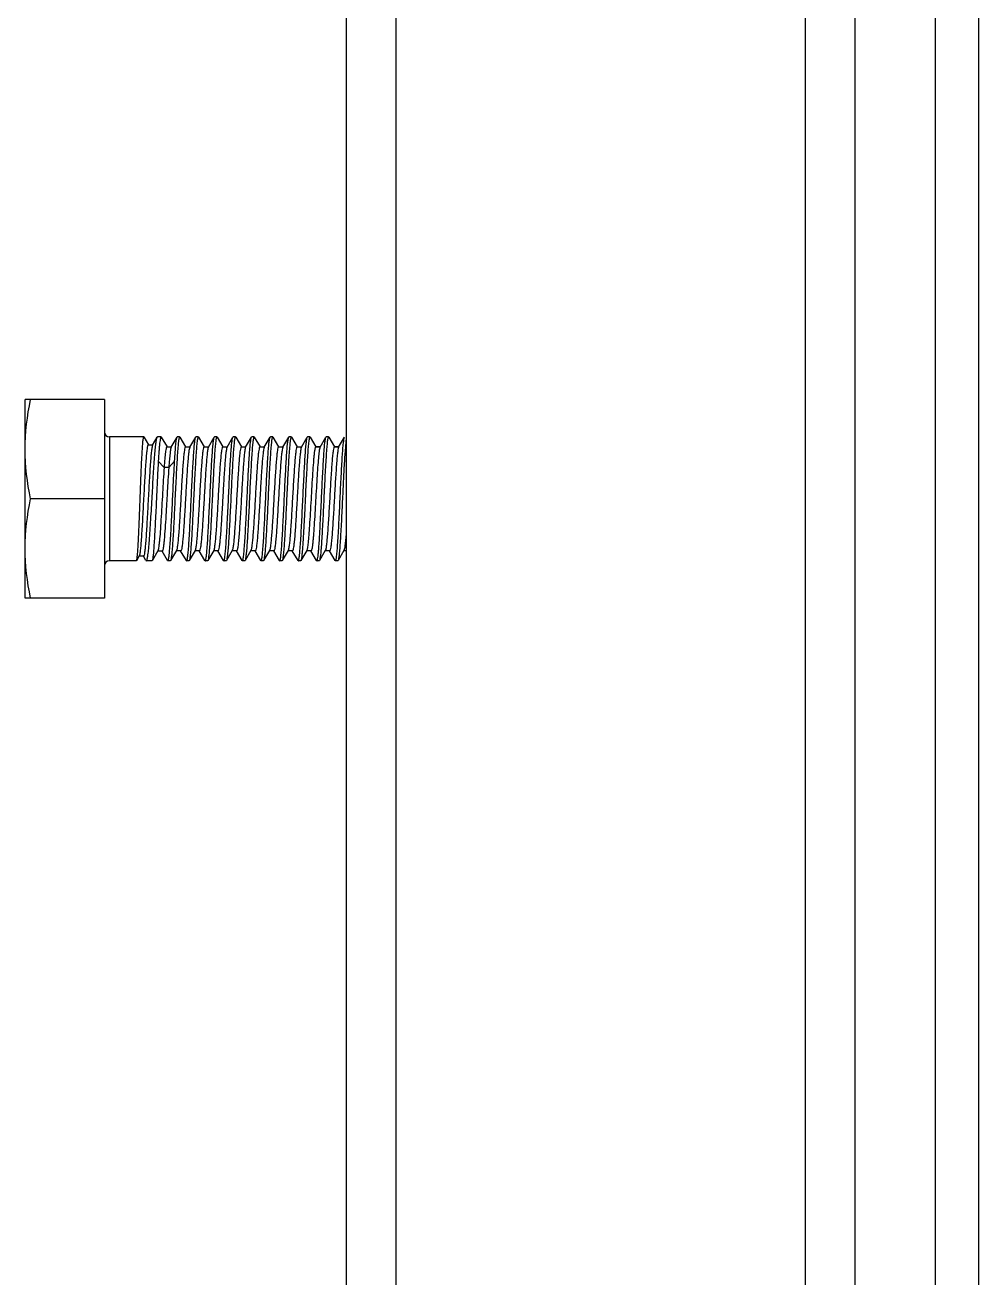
# Model space of a CAD drawing. Header units: inches. Extents: x -1293886 to -986005, y -15154 to 203628.
# Drawn here: x -1239239.6 to -1238977.5, y 86904 to 87248.2 of the extents above; entities that cross this region are included whole.
import ezdxf

# ---------------------------------------------------------------- set-up
doc = ezdxf.new("R2010")
doc.units = ezdxf.units.IN
doc.header["$LTSCALE"] = 100
doc.header["$MEASUREMENT"] = 0
doc.layers.add('W_DIM', color=4, linetype='Continuous')

# ---------------------------------------------------------------- blocks, each defined once
blk = doc.blocks.new('1111')
at = {"layer": 'W_DIM', "color": 7}
for p, q in [((-2278463.17, 1711126.01), (-2278463.17, 1712238.08)), ((-2278475.1, 1711244.55), (-2278475.1, 1712187.7)), ((-2278636.98, 1712124), (-2278636.98, 1710992.58)), ((-2278623.34, 1712124), (-2278623.34, 1710992.58)), ((-2278510.88, 1712124), (-2278510.88, 1710992.58)), ((-2278497.25, 1712124), (-2278497.25, 1710992.58)), ((-2278725.24, 1711591.52), (-2278725.24, 1711646.04)), ((-2278703.43, 1711646.04), (-2278725.24, 1711646.04)), ((-2278703.43, 1711646.04), (-2278703.43, 1711591.52)), ((-2278702.07, 1711635.82), (-2278702.07, 1711601.74)), ((-2278692.66, 1711635.82), (-2278702.07, 1711635.82)), ((-2278692.62, 1711635.78), (-2278692.66, 1711635.82)), ((-2278692.62, 1711635.78), (-2278691.37, 1711633.63)), ((-2278690.2, 1711633.56), (-2278688.94, 1711635.74)), ((-2278688.94, 1711635.74), (-2278688.85, 1711635.82)), ((-2278687.88, 1711635.82), (-2278688.85, 1711635.82)), ((-2278687.81, 1711635.76), (-2278687.88, 1711635.82)), ((-2278687.81, 1711635.76), (-2278686.24, 1711633.06)), ((-2278685.08, 1711632.99), (-2278683.48, 1711635.76)), ((-2278682.77, 1711635.82), (-2278683.41, 1711635.82)), ((-2278682.7, 1711635.76), (-2278682.77, 1711635.82)), ((-2278682.7, 1711635.76), (-2278681.13, 1711633.06)), ((-2278679.97, 1711632.99), (-2278678.36, 1711635.76)), ((-2278678.36, 1711635.76), (-2278678.3, 1711635.82)), ((-2278677.66, 1711635.82), (-2278678.3, 1711635.82)), ((-2278677.59, 1711635.76), (-2278677.66, 1711635.82)), ((-2278677.59, 1711635.76), (-2278676.02, 1711633.06)), ((-2278674.86, 1711632.99), (-2278673.25, 1711635.76)), ((-2278673.25, 1711635.76), (-2278673.19, 1711635.82)), ((-2278672.55, 1711635.82), (-2278673.19, 1711635.82)), ((-2278672.48, 1711635.76), (-2278672.55, 1711635.82)), ((-2278672.48, 1711635.76), (-2278670.91, 1711633.06)), ((-2278669.75, 1711632.99), (-2278668.14, 1711635.76)), ((-2278668.14, 1711635.76), (-2278668.07, 1711635.82)), ((-2278667.43, 1711635.82), (-2278668.07, 1711635.82)), ((-2278667.37, 1711635.76), (-2278667.43, 1711635.82)), ((-2278667.37, 1711635.76), (-2278665.79, 1711633.06)), ((-2278664.64, 1711632.99), (-2278663.03, 1711635.76)), ((-2278662.32, 1711635.82), (-2278662.96, 1711635.82)), ((-2278662.25, 1711635.76), (-2278662.32, 1711635.82)), ((-2278662.25, 1711635.76), (-2278660.68, 1711633.06)), ((-2278659.52, 1711632.99), (-2278657.92, 1711635.76)), ((-2278657.92, 1711635.76), (-2278657.85, 1711635.82)), ((-2278657.21, 1711635.82), (-2278657.85, 1711635.82)), ((-2278657.14, 1711635.76), (-2278657.21, 1711635.82)), ((-2278657.14, 1711635.76), (-2278655.57, 1711633.06)), ((-2278654.41, 1711632.99), (-2278652.81, 1711635.76)), ((-2278652.81, 1711635.76), (-2278652.74, 1711635.82)), ((-2278652.1, 1711635.82), (-2278652.74, 1711635.82)), ((-2278652.03, 1711635.76), (-2278652.1, 1711635.82)), ((-2278652.03, 1711635.76), (-2278650.46, 1711633.06)), ((-2278649.3, 1711632.99), (-2278647.69, 1711635.76)), ((-2278647.69, 1711635.76), (-2278647.63, 1711635.82)), ((-2278646.99, 1711635.82), (-2278647.63, 1711635.82)), ((-2278646.92, 1711635.76), (-2278646.99, 1711635.82)), ((-2278646.92, 1711635.76), (-2278645.35, 1711633.06)), ((-2278644.19, 1711632.99), (-2278642.58, 1711635.76)), ((-2278642.58, 1711635.76), (-2278642.51, 1711635.82)), ((-2278641.87, 1711635.82), (-2278642.51, 1711635.82)), ((-2278641.81, 1711635.76), (-2278641.87, 1711635.82)), ((-2278641.81, 1711635.76), (-2278640.23, 1711633.06)), ((-2278639.08, 1711632.99), (-2278637.47, 1711635.76)), ((-2278691.41, 1711633.63), (-2278690.17, 1711633.63)), ((-2278686.28, 1711633.06), (-2278685.04, 1711633.06)), ((-2278681.17, 1711633.06), (-2278679.93, 1711633.06)), ((-2278679.97, 1711632.99), (-2278680, 1711632.92)), ((-2278676.06, 1711633.06), (-2278674.82, 1711633.06)), ((-2278674.86, 1711632.99), (-2278674.89, 1711632.92)), ((-2278670.95, 1711633.06), (-2278669.71, 1711633.06)), ((-2278669.75, 1711632.99), (-2278669.78, 1711632.92)), ((-2278665.83, 1711633.06), (-2278664.6, 1711633.06)), ((-2278660.72, 1711633.06), (-2278659.48, 1711633.06)), ((-2278659.52, 1711632.99), (-2278659.56, 1711632.91)), ((-2278655.61, 1711633.06), (-2278654.37, 1711633.06)), ((-2278654.41, 1711632.99), (-2278654.45, 1711632.91)), ((-2278650.5, 1711633.06), (-2278649.26, 1711633.06)), ((-2278649.3, 1711632.99), (-2278649.34, 1711632.9)), ((-2278645.39, 1711633.06), (-2278644.15, 1711633.06)), ((-2278644.15, 1711633.06), (-2278645.35, 1711633.06)), ((-2278640.27, 1711633.06), (-2278639.04, 1711633.06)), ((-2278639.03, 1711633.06), (-2278640.24, 1711633.06)), ((-2278639.08, 1711632.99), (-2278639.12, 1711632.9)), ((-2278687.03, 1711627.42), (-2278688.63, 1711629.1)), ((-2278684.16, 1711629.1), (-2278685.75, 1711627.42)), ((-2278685.75, 1711627.42), (-2278687.03, 1711627.42)), ((-2278703.43, 1711618.78), (-2278723.71, 1711618.78)), ((-2278668.67, 1711619.71), (-2278668.71, 1711618.78)), ((-2278664.24, 1711618.78), (-2278664.2, 1711619.71)), ((-2278694.7, 1711601.74), (-2278702.07, 1711601.74)), ((-2278694.66, 1711601.77), (-2278694.7, 1711601.74)), ((-2278693.9, 1711603.09), (-2278694.66, 1711601.77)), ((-2278692.69, 1711603.03), (-2278693.93, 1711603.03)), ((-2278692.03, 1711601.83), (-2278692.72, 1711603.01)), ((-2278692.03, 1711601.83), (-2278691.92, 1711601.74)), ((-2278690.38, 1711601.74), (-2278691.92, 1711601.74)), ((-2278690.32, 1711601.79), (-2278690.38, 1711601.74)), ((-2278688.76, 1711604.47), (-2278690.32, 1711601.79)), ((-2278687.56, 1711604.4), (-2278688.8, 1711604.4)), ((-2278686.1, 1711601.81), (-2278687.6, 1711604.4)), ((-2278686.1, 1711601.81), (-2278686.02, 1711601.74)), ((-2278685.33, 1711601.74), (-2278686.02, 1711601.74)), ((-2278685.26, 1711601.8), (-2278685.33, 1711601.74)), ((-2278683.65, 1711604.57), (-2278685.26, 1711601.8)), ((-2278682.45, 1711604.5), (-2278683.69, 1711604.5)), ((-2278680.92, 1711601.8), (-2278682.49, 1711604.5)), ((-2278680.92, 1711601.8), (-2278680.85, 1711601.74)), ((-2278680.21, 1711601.74), (-2278680.85, 1711601.74)), ((-2278680.15, 1711601.8), (-2278680.21, 1711601.74)), ((-2278678.53, 1711604.57), (-2278680.15, 1711601.8)), ((-2278677.34, 1711604.5), (-2278678.57, 1711604.5)), ((-2278675.81, 1711601.8), (-2278677.38, 1711604.5)), ((-2278675.81, 1711601.8), (-2278675.74, 1711601.74)), ((-2278675.1, 1711601.74), (-2278675.74, 1711601.74)), ((-2278675.03, 1711601.8), (-2278675.1, 1711601.74)), ((-2278673.42, 1711604.57), (-2278675.03, 1711601.8)), ((-2278672.22, 1711604.5), (-2278673.46, 1711604.5)), ((-2278670.7, 1711601.8), (-2278672.26, 1711604.5)), ((-2278670.7, 1711601.8), (-2278670.63, 1711601.74)), ((-2278669.99, 1711601.74), (-2278670.63, 1711601.74)), ((-2278669.92, 1711601.8), (-2278669.99, 1711601.74)), ((-2278668.31, 1711604.57), (-2278669.92, 1711601.8)), ((-2278667.11, 1711604.5), (-2278668.35, 1711604.5)), ((-2278665.58, 1711601.8), (-2278667.15, 1711604.5)), ((-2278665.58, 1711601.8), (-2278665.52, 1711601.74)), ((-2278664.88, 1711601.74), (-2278665.52, 1711601.74)), ((-2278664.81, 1711601.8), (-2278664.88, 1711601.74)), ((-2278663.2, 1711604.57), (-2278664.81, 1711601.8)), ((-2278662, 1711604.5), (-2278663.24, 1711604.5)), ((-2278660.47, 1711601.8), (-2278662.04, 1711604.5)), ((-2278660.47, 1711601.8), (-2278660.41, 1711601.74)), ((-2278659.77, 1711601.74), (-2278660.41, 1711601.74)), ((-2278659.7, 1711601.8), (-2278659.77, 1711601.74)), ((-2278658.09, 1711604.57), (-2278659.7, 1711601.8)), ((-2278656.89, 1711604.5), (-2278658.13, 1711604.5)), ((-2278655.36, 1711601.8), (-2278656.93, 1711604.5)), ((-2278655.36, 1711601.8), (-2278655.29, 1711601.74)), ((-2278654.65, 1711601.74), (-2278655.29, 1711601.74)), ((-2278654.59, 1711601.8), (-2278654.65, 1711601.74)), ((-2278652.97, 1711604.57), (-2278654.59, 1711601.8)), ((-2278651.78, 1711604.5), (-2278653.01, 1711604.5)), ((-2278650.25, 1711601.8), (-2278651.82, 1711604.5)), ((-2278650.25, 1711601.8), (-2278650.18, 1711601.74)), ((-2278649.54, 1711601.74), (-2278650.18, 1711601.74)), ((-2278649.47, 1711601.8), (-2278649.54, 1711601.74)), ((-2278647.86, 1711604.57), (-2278649.47, 1711601.8)), ((-2278646.66, 1711604.5), (-2278647.9, 1711604.5)), ((-2278645.14, 1711601.8), (-2278646.7, 1711604.5)), ((-2278645.14, 1711601.8), (-2278645.07, 1711601.74)), ((-2278644.43, 1711601.74), (-2278645.07, 1711601.74)), ((-2278644.36, 1711601.8), (-2278644.43, 1711601.74)), ((-2278642.75, 1711604.57), (-2278644.36, 1711601.8)), ((-2278641.55, 1711604.5), (-2278642.79, 1711604.5)), ((-2278640.03, 1711601.8), (-2278641.59, 1711604.5)), ((-2278640.03, 1711601.8), (-2278639.96, 1711601.74)), ((-2278639.32, 1711601.74), (-2278639.96, 1711601.74)), ((-2278639.25, 1711601.8), (-2278639.32, 1711601.74)), ((-2278637.64, 1711604.57), (-2278639.25, 1711601.8)), ((-2278636.98, 1711604.5), (-2278637.68, 1711604.5)), ((-2278703.43, 1711591.52), (-2278725.24, 1711591.52))]:
    blk.add_line(p, q, dxfattribs=at)
for centre, start, end in [((-2278702.07, 1711637.18), 180, 270), ((-2278702.07, 1711600.38), 90, 180)]:
    blk.add_arc(centre, 1.36, start, end, dxfattribs=at)
for points in [[(-2278725.24, 1711632.41), (-2278725.24, 1711636.98), (-2278724.65, 1711641.57), (-2278723.71, 1711646.04)], [(-2278723.71, 1711618.78), (-2278724.65, 1711623.25), (-2278725.24, 1711627.84), (-2278725.24, 1711632.41)], [(-2278725.24, 1711605.15), (-2278725.24, 1711609.72), (-2278724.65, 1711614.3), (-2278723.71, 1711618.78)], [(-2278723.71, 1711591.52), (-2278724.65, 1711595.99), (-2278725.24, 1711600.58), (-2278725.24, 1711605.15)]]:
    blk.add_open_spline(points, degree=3, dxfattribs=at)
for points, knots in [([(-2278692.66, 1711635.82), (-2278692.7, 1711635.82), (-2278692.76, 1711635.67), (-2278692.81, 1711635.45), (-2278692.88, 1711635.03), (-2278692.97, 1711634.19), (-2278693.08, 1711632.77), (-2278693.21, 1711630.68), (-2278693.34, 1711628.13), (-2278693.46, 1711625.22), (-2278693.59, 1711622.06), (-2278693.67, 1711619.89), (-2278693.71, 1711618.78)], [0, 0, 0, 0, 0.006203, 0.021073, 0.045141, 0.078305, 0.170688, 0.294821, 0.44599, 0.618417, 0.805472, 1, 1, 1, 1]), ([(-2278690.35, 1711618.78), (-2278690.24, 1711620.83), (-2278690.07, 1711623.81), (-2278689.83, 1711627.63), (-2278689.65, 1711630.11), (-2278689.48, 1711632.21), (-2278689.32, 1711633.85), (-2278689.15, 1711634.97), (-2278689.04, 1711635.57), (-2278688.94, 1711635.74)], [0, 0, 0, 0, 0.361155, 0.526427, 0.673911, 0.798642, 0.896457, 0.964179, 1, 1, 1, 1]), ([(-2278687.88, 1711635.82), (-2278687.93, 1711635.82), (-2278688.01, 1711635.62), (-2278688.08, 1711635.32), (-2278688.18, 1711634.74), (-2278688.27, 1711633.98), (-2278688.36, 1711633.01), (-2278688.49, 1711631.36), (-2278688.57, 1711630.04), (-2278688.63, 1711629.1)], [0, 0, 0, 0, 0.021546, 0.072917, 0.155846, 0.269667, 0.412995, 0.584026, 1, 1, 1, 1]), ([(-2278684.16, 1711629.1), (-2278684.11, 1711629.96), (-2278684.01, 1711631.5), (-2278683.84, 1711633.5), (-2278683.71, 1711634.79), (-2278683.58, 1711635.46), (-2278683.52, 1711635.69), (-2278683.48, 1711635.76)], [0, 0, 0, 0, 0.387446, 0.690986, 0.897716, 0.962073, 1, 1, 1, 1]), ([(-2278682.77, 1711635.82), (-2278682.81, 1711635.82), (-2278682.88, 1711635.68), (-2278682.94, 1711635.45), (-2278683.02, 1711635.03), (-2278683.13, 1711634.19), (-2278683.27, 1711632.76), (-2278683.42, 1711630.67), (-2278683.58, 1711628.12), (-2278683.73, 1711625.22), (-2278683.89, 1711622.06), (-2278683.99, 1711619.89), (-2278684.05, 1711618.78)], [0, 0, 0, 0, 0.006697, 0.021779, 0.045964, 0.079194, 0.171609, 0.295674, 0.446694, 0.618911, 0.805729, 1, 1, 1, 1]), ([(-2278683.48, 1711635.76), (-2278683.47, 1711635.78), (-2278683.45, 1711635.8), (-2278683.42, 1711635.82), (-2278683.41, 1711635.82)], [0, 0, 0, 0, 0.600476, 1, 1, 1, 1]), ([(-2278679.58, 1711618.78), (-2278679.48, 1711620.84), (-2278679.33, 1711623.85), (-2278679.13, 1711627.7), (-2278678.98, 1711630.19), (-2278678.83, 1711632.28), (-2278678.7, 1711633.92), (-2278678.54, 1711635.02), (-2278678.46, 1711635.6), (-2278678.36, 1711635.76)], [0, 0, 0, 0, 0.363963, 0.530225, 0.678242, 0.802937, 0.90006, 0.966368, 1, 1, 1, 1]), ([(-2278677.66, 1711635.82), (-2278677.7, 1711635.82), (-2278677.77, 1711635.68), (-2278677.83, 1711635.45), (-2278677.91, 1711635.03), (-2278678.02, 1711634.19), (-2278678.16, 1711632.77), (-2278678.31, 1711630.68), (-2278678.47, 1711628.12), (-2278678.62, 1711625.22), (-2278678.78, 1711622.06), (-2278678.88, 1711619.89), (-2278678.94, 1711618.78)], [0, 0, 0, 0, 0.006689, 0.021764, 0.045941, 0.079165, 0.171569, 0.295632, 0.446659, 0.618889, 0.805716, 1, 1, 1, 1]), ([(-2278674.46, 1711618.78), (-2278674.37, 1711620.84), (-2278674.22, 1711623.85), (-2278674.02, 1711627.7), (-2278673.87, 1711630.19), (-2278673.72, 1711632.28), (-2278673.59, 1711633.92), (-2278673.43, 1711635.02), (-2278673.35, 1711635.6), (-2278673.25, 1711635.76)], [0, 0, 0, 0, 0.363959, 0.530225, 0.678245, 0.80294, 0.900061, 0.966367, 1, 1, 1, 1]), ([(-2278672.55, 1711635.82), (-2278672.58, 1711635.82), (-2278672.66, 1711635.68), (-2278672.72, 1711635.45), (-2278672.8, 1711635.03), (-2278672.91, 1711634.19), (-2278673.05, 1711632.77), (-2278673.2, 1711630.68), (-2278673.35, 1711628.13), (-2278673.51, 1711625.22), (-2278673.67, 1711622.06), (-2278673.77, 1711619.89), (-2278673.82, 1711618.78)], [0, 0, 0, 0, 0.00668, 0.021743, 0.045911, 0.079128, 0.171521, 0.29558, 0.446613, 0.618858, 0.805701, 1, 1, 1, 1]), ([(-2278669.35, 1711618.78), (-2278669.25, 1711620.84), (-2278669.11, 1711623.85), (-2278668.91, 1711627.7), (-2278668.76, 1711630.19), (-2278668.61, 1711632.28), (-2278668.48, 1711633.92), (-2278668.32, 1711635.02), (-2278668.24, 1711635.6), (-2278668.14, 1711635.76)], [0, 0, 0, 0, 0.363957, 0.530226, 0.678247, 0.80294, 0.900059, 0.966367, 1, 1, 1, 1]), ([(-2278667.43, 1711635.82), (-2278667.47, 1711635.82), (-2278667.54, 1711635.69), (-2278667.6, 1711635.48), (-2278667.68, 1711635.09), (-2278667.79, 1711634.3), (-2278667.92, 1711632.97), (-2278668.07, 1711631.01), (-2278668.21, 1711628.61), (-2278668.37, 1711625.85), (-2278668.52, 1711622.85), (-2278668.62, 1711620.77), (-2278668.67, 1711619.71)], [0, 0, 0, 0, 0.006689, 0.021571, 0.045424, 0.078208, 0.169526, 0.292465, 0.442701, 0.6149, 0.802905, 1, 1, 1, 1]), ([(-2278664.2, 1711619.71), (-2278664.1, 1711621.68), (-2278663.96, 1711624.54), (-2278663.77, 1711628.19), (-2278663.63, 1711630.53), (-2278663.48, 1711632.5), (-2278663.35, 1711634.03), (-2278663.2, 1711635.06), (-2278663.12, 1711635.6), (-2278663.03, 1711635.76)], [0, 0, 0, 0, 0.367266, 0.533405, 0.680662, 0.804347, 0.900563, 0.966339, 1, 1, 1, 1]), ([(-2278662.32, 1711635.82), (-2278662.36, 1711635.82), (-2278662.43, 1711635.68), (-2278662.49, 1711635.45), (-2278662.58, 1711635.03), (-2278662.69, 1711634.19), (-2278662.82, 1711632.77), (-2278662.98, 1711630.68), (-2278663.13, 1711628.12), (-2278663.29, 1711625.22), (-2278663.44, 1711622.06), (-2278663.55, 1711619.89), (-2278663.6, 1711618.78)], [0, 0, 0, 0, 0.006689, 0.021763, 0.04594, 0.079164, 0.171568, 0.295631, 0.446657, 0.618886, 0.805714, 1, 1, 1, 1]), ([(-2278663.03, 1711635.76), (-2278663.02, 1711635.78), (-2278663, 1711635.8), (-2278662.97, 1711635.82), (-2278662.96, 1711635.82)], [0, 0, 0, 0, 0.600612, 1, 1, 1, 1]), ([(-2278659.13, 1711618.78), (-2278659.03, 1711620.84), (-2278658.89, 1711623.85), (-2278658.68, 1711627.7), (-2278658.54, 1711630.19), (-2278658.39, 1711632.28), (-2278658.25, 1711633.92), (-2278658.1, 1711635.02), (-2278658.01, 1711635.6), (-2278657.92, 1711635.76)], [0, 0, 0, 0, 0.363961, 0.530225, 0.678245, 0.802939, 0.90006, 0.966367, 1, 1, 1, 1]), ([(-2278657.21, 1711635.82), (-2278657.25, 1711635.82), (-2278657.32, 1711635.68), (-2278657.38, 1711635.45), (-2278657.46, 1711635.03), (-2278657.58, 1711634.19), (-2278657.71, 1711632.77), (-2278657.86, 1711630.68), (-2278658.02, 1711628.13), (-2278658.17, 1711625.22), (-2278658.33, 1711622.06), (-2278658.43, 1711619.89), (-2278658.49, 1711618.78)], [0, 0, 0, 0, 0.006676, 0.021733, 0.045899, 0.079113, 0.171508, 0.295569, 0.446596, 0.61884, 0.805693, 1, 1, 1, 1]), ([(-2278654.02, 1711618.78), (-2278653.92, 1711620.84), (-2278653.77, 1711623.85), (-2278653.57, 1711627.7), (-2278653.42, 1711630.19), (-2278653.27, 1711632.28), (-2278653.14, 1711633.92), (-2278652.98, 1711635.02), (-2278652.9, 1711635.6), (-2278652.81, 1711635.76)], [0, 0, 0, 0, 0.363962, 0.530226, 0.678239, 0.802933, 0.900057, 0.966368, 1, 1, 1, 1]), ([(-2278652.1, 1711635.82), (-2278652.14, 1711635.82), (-2278652.21, 1711635.68), (-2278652.27, 1711635.45), (-2278652.35, 1711635.03), (-2278652.46, 1711634.19), (-2278652.6, 1711632.76), (-2278652.75, 1711630.67), (-2278652.91, 1711628.12), (-2278653.06, 1711625.22), (-2278653.22, 1711622.06), (-2278653.32, 1711619.89), (-2278653.38, 1711618.78)], [0, 0, 0, 0, 0.006697, 0.021779, 0.045964, 0.079195, 0.171609, 0.295674, 0.446694, 0.618911, 0.805729, 1, 1, 1, 1]), ([(-2278648.9, 1711618.78), (-2278648.81, 1711620.84), (-2278648.66, 1711623.85), (-2278648.46, 1711627.7), (-2278648.31, 1711630.19), (-2278648.16, 1711632.28), (-2278648.03, 1711633.92), (-2278647.87, 1711635.02), (-2278647.79, 1711635.6), (-2278647.69, 1711635.76)], [0, 0, 0, 0, 0.363963, 0.530225, 0.678242, 0.802937, 0.90006, 0.966368, 1, 1, 1, 1]), ([(-2278646.99, 1711635.82), (-2278647.02, 1711635.82), (-2278647.1, 1711635.68), (-2278647.16, 1711635.45), (-2278647.24, 1711635.03), (-2278647.35, 1711634.19), (-2278647.49, 1711632.77), (-2278647.64, 1711630.68), (-2278647.79, 1711628.13), (-2278647.95, 1711625.22), (-2278648.11, 1711622.06), (-2278648.21, 1711619.89), (-2278648.26, 1711618.78)], [0, 0, 0, 0, 0.006686, 0.021758, 0.045933, 0.079154, 0.171555, 0.295617, 0.446646, 0.618881, 0.805711, 1, 1, 1, 1]), ([(-2278643.79, 1711618.78), (-2278643.69, 1711620.84), (-2278643.55, 1711623.85), (-2278643.35, 1711627.7), (-2278643.2, 1711630.19), (-2278643.05, 1711632.28), (-2278642.92, 1711633.92), (-2278642.76, 1711635.02), (-2278642.68, 1711635.6), (-2278642.58, 1711635.76)], [0, 0, 0, 0, 0.363958, 0.530225, 0.678245, 0.80294, 0.90006, 0.966367, 1, 1, 1, 1]), ([(-2278641.87, 1711635.82), (-2278641.91, 1711635.82), (-2278641.99, 1711635.68), (-2278642.05, 1711635.45), (-2278642.13, 1711635.03), (-2278642.24, 1711634.19), (-2278642.38, 1711632.77), (-2278642.53, 1711630.68), (-2278642.68, 1711628.13), (-2278642.84, 1711625.22), (-2278643, 1711622.06), (-2278643.1, 1711619.89), (-2278643.15, 1711618.78)], [0, 0, 0, 0, 0.006677, 0.021736, 0.045902, 0.079117, 0.171507, 0.295565, 0.446598, 0.618848, 0.805696, 1, 1, 1, 1]), ([(-2278638.68, 1711618.78), (-2278638.58, 1711620.84), (-2278638.44, 1711623.85), (-2278638.23, 1711627.7), (-2278638.09, 1711630.19), (-2278637.94, 1711632.28), (-2278637.81, 1711633.92), (-2278637.65, 1711635.02), (-2278637.57, 1711635.6), (-2278637.47, 1711635.76)], [0, 0, 0, 0, 0.363957, 0.530228, 0.678248, 0.80294, 0.900058, 0.966367, 1, 1, 1, 1]), ([(-2278691.41, 1711633.63), (-2278691.44, 1711633.63), (-2278691.52, 1711633.51), (-2278691.58, 1711633.31), (-2278691.66, 1711632.95), (-2278691.77, 1711632.21), (-2278691.9, 1711630.98), (-2278692.06, 1711629.17), (-2278692.21, 1711626.96), (-2278692.36, 1711624.44), (-2278692.52, 1711621.7), (-2278692.72, 1711617.9), (-2278692.92, 1711614.15), (-2278693.12, 1711610.6), (-2278693.27, 1711608.29), (-2278693.42, 1711606.34), (-2278693.56, 1711604.82), (-2278693.71, 1711603.79), (-2278693.8, 1711603.25), (-2278693.9, 1711603.09)], [0, 0, 0, 0, 0.003488, 0.010904, 0.022688, 0.038824, 0.083607, 0.143647, 0.216697, 0.300025, 0.390537, 0.484902, 0.671459, 0.756962, 0.833182, 0.897479, 0.947675, 0.982144, 1, 1, 1, 1]), ([(-2278690.2, 1711633.56), (-2278690.3, 1711633.4), (-2278690.39, 1711632.82), (-2278690.56, 1711631.75), (-2278690.7, 1711630.16), (-2278690.85, 1711628.15), (-2278691, 1711625.78), (-2278691.21, 1711622.17), (-2278691.41, 1711618.4), (-2278691.62, 1711614.61), (-2278691.77, 1711611.91), (-2278691.92, 1711609.44), (-2278692.07, 1711607.3), (-2278692.22, 1711605.55), (-2278692.35, 1711604.27), (-2278692.49, 1711603.48), (-2278692.58, 1711603.14), (-2278692.66, 1711603.03), (-2278692.69, 1711603.03)], [0, 0, 0, 0, 0.018844, 0.055045, 0.107437, 0.174076, 0.252464, 0.339678, 0.527511, 0.621285, 0.710453, 0.791854, 0.862644, 0.920393, 0.963178, 0.989688, 0.996707, 1, 1, 1, 1]), ([(-2278686.28, 1711633.06), (-2278686.33, 1711633.06), (-2278686.41, 1711632.9), (-2278686.48, 1711632.63), (-2278686.58, 1711632.16), (-2278686.71, 1711631.2), (-2278686.87, 1711629.6), (-2278686.97, 1711628.21), (-2278687.03, 1711627.42)], [0, 0, 0, 0, 0.023235, 0.075178, 0.15823, 0.271917, 0.585415, 1, 1, 1, 1]), ([(-2278685.08, 1711632.99), (-2278685.19, 1711632.81), (-2278685.28, 1711632.21), (-2278685.45, 1711631.08), (-2278685.6, 1711629.41), (-2278685.7, 1711628.14), (-2278685.75, 1711627.42)], [0, 0, 0, 0, 0.108395, 0.316903, 0.618184, 1, 1, 1, 1]), ([(-2278681.17, 1711633.06), (-2278681.2, 1711633.06), (-2278681.28, 1711632.96), (-2278681.38, 1711632.63), (-2278681.51, 1711631.88), (-2278681.65, 1711630.66), (-2278681.8, 1711629), (-2278681.95, 1711626.97), (-2278682.1, 1711624.65), (-2278682.26, 1711622.12), (-2278682.46, 1711618.59), (-2278682.66, 1711615.09), (-2278682.86, 1711611.75), (-2278683.01, 1711609.56), (-2278683.17, 1711607.71), (-2278683.31, 1711606.25), (-2278683.46, 1711605.25), (-2278683.55, 1711604.73), (-2278683.65, 1711604.57)], [0, 0, 0, 0, 0.003515, 0.010772, 0.037949, 0.081609, 0.140308, 0.211978, 0.294061, 0.383612, 0.477415, 0.664253, 0.750571, 0.827952, 0.893624, 0.945254, 0.981055, 1, 1, 1, 1]), ([(-2278680, 1711632.92), (-2278680.08, 1711632.73), (-2278680.19, 1711632.16), (-2278680.33, 1711631.08), (-2278680.48, 1711629.57), (-2278680.69, 1711626.86), (-2278680.94, 1711622.9), (-2278681.17, 1711618.69), (-2278681.37, 1711615.2), (-2278681.52, 1711612.72), (-2278681.67, 1711610.44), (-2278681.82, 1711608.46), (-2278681.97, 1711606.84), (-2278682.11, 1711605.65), (-2278682.24, 1711604.92), (-2278682.34, 1711604.6), (-2278682.41, 1711604.5), (-2278682.45, 1711604.5)], [0, 0, 0, 0, 0.022098, 0.060554, 0.114206, 0.18123, 0.34569, 0.53115, 0.623722, 0.711849, 0.792446, 0.862698, 0.92016, 0.962863, 0.989437, 0.99654, 1, 1, 1, 1]), ([(-2278676.06, 1711633.06), (-2278676.09, 1711633.06), (-2278676.17, 1711632.96), (-2278676.27, 1711632.63), (-2278676.4, 1711631.88), (-2278676.54, 1711630.66), (-2278676.69, 1711629), (-2278676.84, 1711626.97), (-2278676.99, 1711624.65), (-2278677.14, 1711622.12), (-2278677.35, 1711618.59), (-2278677.54, 1711615.09), (-2278677.75, 1711611.75), (-2278677.9, 1711609.56), (-2278678.05, 1711607.71), (-2278678.19, 1711606.25), (-2278678.35, 1711605.25), (-2278678.44, 1711604.73), (-2278678.53, 1711604.57)], [0, 0, 0, 0, 0.003515, 0.010772, 0.037949, 0.081609, 0.140308, 0.211978, 0.294061, 0.383612, 0.477415, 0.664253, 0.750571, 0.827952, 0.893624, 0.945254, 0.981055, 1, 1, 1, 1]), ([(-2278674.89, 1711632.92), (-2278674.97, 1711632.73), (-2278675.08, 1711632.15), (-2278675.22, 1711631.07), (-2278675.37, 1711629.56), (-2278675.58, 1711626.85), (-2278675.82, 1711622.88), (-2278676.06, 1711618.67), (-2278676.26, 1711615.19), (-2278676.41, 1711612.71), (-2278676.56, 1711610.44), (-2278676.71, 1711608.46), (-2278676.86, 1711606.84), (-2278676.99, 1711605.65), (-2278677.13, 1711604.92), (-2278677.23, 1711604.6), (-2278677.3, 1711604.5), (-2278677.34, 1711604.5)], [0, 0, 0, 0, 0.022237, 0.060809, 0.11455, 0.181633, 0.346125, 0.531524, 0.624042, 0.712107, 0.792639, 0.862829, 0.920237, 0.962898, 0.989446, 0.996542, 1, 1, 1, 1]), ([(-2278670.95, 1711633.06), (-2278670.98, 1711633.06), (-2278671.05, 1711632.96), (-2278671.15, 1711632.63), (-2278671.29, 1711631.88), (-2278671.43, 1711630.66), (-2278671.58, 1711629), (-2278671.73, 1711626.97), (-2278671.88, 1711624.65), (-2278672.03, 1711622.12), (-2278672.23, 1711618.59), (-2278672.43, 1711615.09), (-2278672.64, 1711611.75), (-2278672.79, 1711609.56), (-2278672.94, 1711607.71), (-2278673.08, 1711606.25), (-2278673.24, 1711605.25), (-2278673.33, 1711604.73), (-2278673.42, 1711604.57)], [0, 0, 0, 0, 0.003515, 0.010772, 0.037949, 0.081609, 0.140308, 0.211978, 0.294061, 0.383612, 0.477416, 0.664253, 0.750571, 0.827952, 0.893624, 0.945254, 0.981055, 1, 1, 1, 1]), ([(-2278669.78, 1711632.92), (-2278669.86, 1711632.72), (-2278669.97, 1711632.14), (-2278670.11, 1711631.06), (-2278670.25, 1711629.54), (-2278670.47, 1711626.83), (-2278670.71, 1711622.87), (-2278670.95, 1711618.66), (-2278671.15, 1711615.18), (-2278671.3, 1711612.7), (-2278671.45, 1711610.43), (-2278671.6, 1711608.46), (-2278671.75, 1711606.84), (-2278671.88, 1711605.65), (-2278672.02, 1711604.92), (-2278672.12, 1711604.6), (-2278672.19, 1711604.5), (-2278672.22, 1711604.5)], [0, 0, 0, 0, 0.022376, 0.061065, 0.114893, 0.182035, 0.346559, 0.531898, 0.624361, 0.712364, 0.792832, 0.86296, 0.920314, 0.962934, 0.989455, 0.996544, 1, 1, 1, 1]), ([(-2278665.83, 1711633.06), (-2278665.87, 1711633.06), (-2278665.94, 1711632.96), (-2278666.04, 1711632.63), (-2278666.18, 1711631.88), (-2278666.32, 1711630.67), (-2278666.47, 1711629.02), (-2278666.61, 1711627.01), (-2278666.82, 1711623.82), (-2278666.97, 1711621.3), (-2278667.07, 1711619.56)], [0, 0, 0, 0, 0.007368, 0.022553, 0.07941, 0.170757, 0.293599, 0.443643, 0.615565, 1, 1, 1, 1]), ([(-2278664.64, 1711632.99), (-2278664.72, 1711632.85), (-2278664.81, 1711632.38), (-2278664.95, 1711631.49), (-2278665.08, 1711630.2), (-2278665.22, 1711628.55), (-2278665.36, 1711626.6), (-2278665.56, 1711623.56), (-2278665.7, 1711621.19), (-2278665.79, 1711619.56)], [0, 0, 0, 0, 0.036414, 0.10397, 0.201071, 0.324823, 0.471425, 0.636308, 1, 1, 1, 1]), ([(-2278660.72, 1711633.06), (-2278660.76, 1711633.06), (-2278660.83, 1711632.96), (-2278660.93, 1711632.63), (-2278661.07, 1711631.88), (-2278661.21, 1711630.66), (-2278661.36, 1711629), (-2278661.51, 1711626.97), (-2278661.66, 1711624.65), (-2278661.81, 1711622.12), (-2278662.01, 1711618.59), (-2278662.21, 1711615.09), (-2278662.42, 1711611.75), (-2278662.57, 1711609.56), (-2278662.72, 1711607.71), (-2278662.86, 1711606.25), (-2278663.01, 1711605.25), (-2278663.11, 1711604.73), (-2278663.2, 1711604.57)], [0, 0, 0, 0, 0.003516, 0.010772, 0.037949, 0.081609, 0.140308, 0.211978, 0.294061, 0.383612, 0.477416, 0.664254, 0.750571, 0.827952, 0.893624, 0.945254, 0.981055, 1, 1, 1, 1]), ([(-2278659.56, 1711632.91), (-2278659.64, 1711632.71), (-2278659.74, 1711632.13), (-2278659.89, 1711631.04), (-2278660.03, 1711629.52), (-2278660.25, 1711626.81), (-2278660.49, 1711622.84), (-2278660.73, 1711618.63), (-2278660.93, 1711615.16), (-2278661.08, 1711612.68), (-2278661.23, 1711610.42), (-2278661.37, 1711608.45), (-2278661.52, 1711606.83), (-2278661.66, 1711605.65), (-2278661.79, 1711604.92), (-2278661.89, 1711604.6), (-2278661.97, 1711604.5), (-2278662, 1711604.5)], [0, 0, 0, 0, 0.022654, 0.061574, 0.115578, 0.182837, 0.347426, 0.532643, 0.624999, 0.712877, 0.793216, 0.863221, 0.920468, 0.963004, 0.989473, 0.996549, 1, 1, 1, 1]), ([(-2278655.61, 1711633.06), (-2278655.64, 1711633.06), (-2278655.72, 1711632.96), (-2278655.82, 1711632.63), (-2278655.95, 1711631.88), (-2278656.09, 1711630.66), (-2278656.24, 1711629), (-2278656.39, 1711626.97), (-2278656.54, 1711624.65), (-2278656.7, 1711622.12), (-2278656.9, 1711618.59), (-2278657.1, 1711615.09), (-2278657.3, 1711611.75), (-2278657.45, 1711609.56), (-2278657.61, 1711607.71), (-2278657.75, 1711606.25), (-2278657.9, 1711605.25), (-2278657.99, 1711604.73), (-2278658.09, 1711604.57)], [0, 0, 0, 0, 0.003516, 0.010771, 0.037949, 0.081609, 0.140308, 0.211978, 0.294061, 0.383613, 0.477416, 0.664254, 0.750571, 0.827952, 0.893624, 0.945254, 0.981055, 1, 1, 1, 1]), ([(-2278654.45, 1711632.91), (-2278654.53, 1711632.71), (-2278654.63, 1711632.12), (-2278654.78, 1711631.03), (-2278654.92, 1711629.51), (-2278655.14, 1711626.79), (-2278655.38, 1711622.83), (-2278655.62, 1711618.62), (-2278655.82, 1711615.15), (-2278655.97, 1711612.67), (-2278656.12, 1711610.41), (-2278656.26, 1711608.44), (-2278656.41, 1711606.83), (-2278656.55, 1711605.65), (-2278656.68, 1711604.92), (-2278656.78, 1711604.6), (-2278656.85, 1711604.5), (-2278656.89, 1711604.5)], [0, 0, 0, 0, 0.022792, 0.061828, 0.11592, 0.183237, 0.347858, 0.533014, 0.625317, 0.713133, 0.793408, 0.863351, 0.920544, 0.963039, 0.989482, 0.996551, 1, 1, 1, 1]), ([(-2278650.5, 1711633.06), (-2278650.53, 1711633.06), (-2278650.61, 1711632.96), (-2278650.71, 1711632.63), (-2278650.84, 1711631.88), (-2278650.98, 1711630.66), (-2278651.13, 1711629), (-2278651.28, 1711626.97), (-2278651.43, 1711624.65), (-2278651.58, 1711622.12), (-2278651.79, 1711618.59), (-2278651.98, 1711615.09), (-2278652.19, 1711611.75), (-2278652.34, 1711609.56), (-2278652.49, 1711607.71), (-2278652.63, 1711606.25), (-2278652.79, 1711605.25), (-2278652.88, 1711604.73), (-2278652.97, 1711604.57)], [0, 0, 0, 0, 0.003516, 0.010771, 0.037949, 0.081609, 0.140308, 0.211978, 0.294061, 0.383613, 0.477416, 0.664254, 0.750571, 0.827952, 0.893624, 0.945254, 0.981055, 1, 1, 1, 1]), ([(-2278649.34, 1711632.9), (-2278649.42, 1711632.7), (-2278649.52, 1711632.11), (-2278649.67, 1711631.02), (-2278649.81, 1711629.49), (-2278650.02, 1711626.78), (-2278650.27, 1711622.81), (-2278650.51, 1711618.61), (-2278650.71, 1711615.14), (-2278650.86, 1711612.67), (-2278651, 1711610.41), (-2278651.15, 1711608.44), (-2278651.3, 1711606.83), (-2278651.44, 1711605.65), (-2278651.57, 1711604.92), (-2278651.67, 1711604.6), (-2278651.74, 1711604.5), (-2278651.78, 1711604.5)], [0, 0, 0, 0, 0.022931, 0.062083, 0.116262, 0.183637, 0.34829, 0.533386, 0.625634, 0.713389, 0.793599, 0.863481, 0.920621, 0.963074, 0.989491, 0.996553, 1, 1, 1, 1]), ([(-2278645.39, 1711633.06), (-2278645.44, 1711633.06), (-2278645.54, 1711632.84), (-2278645.62, 1711632.5), (-2278645.73, 1711631.87), (-2278645.83, 1711631.05), (-2278645.93, 1711629.99), (-2278646.08, 1711628.23), (-2278646.26, 1711625.65), (-2278646.47, 1711622.24), (-2278646.67, 1711618.59), (-2278646.88, 1711614.96), (-2278647.03, 1711612.57), (-2278647.1, 1711611.42)], [0, 0, 0, 0, 0.007549, 0.025288, 0.053782, 0.092698, 0.14142, 0.199125, 0.337396, 0.498012, 0.669894, 0.841157, 1, 1, 1, 1]), ([(-2278644.19, 1711632.99), (-2278644.24, 1711632.9), (-2278644.31, 1711632.63), (-2278644.47, 1711631.82), (-2278644.63, 1711630.3), (-2278644.82, 1711627.97), (-2278645.02, 1711625.05), (-2278645.22, 1711621.75), (-2278645.48, 1711617.15), (-2278645.68, 1711613.69), (-2278645.83, 1711611.42)], [0, 0, 0, 0, 0.014139, 0.038106, 0.114569, 0.22512, 0.362916, 0.519336, 0.684562, 1, 1, 1, 1]), ([(-2278640.27, 1711633.06), (-2278640.31, 1711633.06), (-2278640.38, 1711632.96), (-2278640.48, 1711632.63), (-2278640.62, 1711631.88), (-2278640.76, 1711630.66), (-2278640.91, 1711629), (-2278641.06, 1711626.97), (-2278641.21, 1711624.65), (-2278641.36, 1711622.12), (-2278641.56, 1711618.59), (-2278641.76, 1711615.09), (-2278641.97, 1711611.75), (-2278642.12, 1711609.56), (-2278642.27, 1711607.71), (-2278642.41, 1711606.25), (-2278642.56, 1711605.25), (-2278642.66, 1711604.73), (-2278642.75, 1711604.57)], [0, 0, 0, 0, 0.003516, 0.010771, 0.037949, 0.081609, 0.140308, 0.211978, 0.294061, 0.383613, 0.477416, 0.664254, 0.750571, 0.827952, 0.893624, 0.945254, 0.981055, 1, 1, 1, 1]), ([(-2278639.12, 1711632.9), (-2278639.2, 1711632.69), (-2278639.3, 1711632.1), (-2278639.45, 1711631), (-2278639.59, 1711629.47), (-2278639.8, 1711626.75), (-2278640.05, 1711622.78), (-2278640.28, 1711618.58), (-2278640.48, 1711615.12), (-2278640.63, 1711612.65), (-2278640.78, 1711610.39), (-2278640.93, 1711608.43), (-2278641.08, 1711606.82), (-2278641.21, 1711605.64), (-2278641.35, 1711604.91), (-2278641.45, 1711604.6), (-2278641.52, 1711604.5), (-2278641.55, 1711604.5)], [0, 0, 0, 0, 0.023208, 0.06259, 0.116944, 0.184435, 0.349152, 0.534126, 0.626268, 0.713899, 0.79398, 0.86374, 0.920773, 0.963144, 0.989509, 0.996558, 1, 1, 1, 1]), ([(-2278636.98, 1711635.23), (-2278637.12, 1711634.48), (-2278637.29, 1711632.44), (-2278637.54, 1711628.78), (-2278637.79, 1711624.06), (-2278637.95, 1711620.6), (-2278638.04, 1711618.78)], [0, 0, 0, 0, 0.140058, 0.370691, 0.667791, 1, 1, 1, 1]), ([(-2278688.63, 1711629.1), (-2278688.68, 1711628.32), (-2278688.87, 1711624.88), (-2278689.03, 1711621.44), (-2278689.15, 1711618.78)], [0, 0, 0, 0, 0.22604, 1, 1, 1, 1]), ([(-2278684.69, 1711618.78), (-2278684.65, 1711619.7), (-2278684.48, 1711623.14), (-2278684.31, 1711626.58), (-2278684.16, 1711629.1)], [0, 0, 0, 0, 0.2673, 1, 1, 1, 1]), ([(-2278687.03, 1711627.42), (-2278687.2, 1711625.1), (-2278687.4, 1711621.51), (-2278687.68, 1711616.7), (-2278687.89, 1711613.13), (-2278688.09, 1711609.96), (-2278688.27, 1711607.67), (-2278688.43, 1711606.2), (-2278688.53, 1711605.41), (-2278688.63, 1711604.86), (-2278688.71, 1711604.57), (-2278688.76, 1711604.47)], [0, 0, 0, 0, 0.303539, 0.468638, 0.62733, 0.768529, 0.882427, 0.926602, 0.961222, 0.985757, 1, 1, 1, 1]), ([(-2278685.75, 1711627.42), (-2278685.83, 1711626.27), (-2278685.99, 1711623.83), (-2278686.21, 1711620.06), (-2278686.43, 1711616.2), (-2278686.64, 1711612.53), (-2278686.83, 1711609.72), (-2278686.99, 1711607.79), (-2278687.1, 1711606.63), (-2278687.21, 1711605.72), (-2278687.32, 1711605.02), (-2278687.41, 1711604.65), (-2278687.5, 1711604.4), (-2278687.56, 1711604.4)], [0, 0, 0, 0, 0.15003, 0.317321, 0.489066, 0.652114, 0.794019, 0.853588, 0.904016, 0.944371, 0.97394, 0.992316, 1, 1, 1, 1]), ([(-2278693.71, 1711618.78), (-2278693.79, 1711616.69), (-2278693.91, 1711613.64), (-2278694.07, 1711609.75), (-2278694.18, 1711607.24), (-2278694.3, 1711605.15), (-2278694.4, 1711603.53), (-2278694.53, 1711602.47), (-2278694.58, 1711601.92), (-2278694.66, 1711601.77)], [0, 0, 0, 0, 0.36864, 0.53657, 0.68548, 0.810114, 0.906077, 0.97003, 1, 1, 1, 1]), ([(-2278691.92, 1711601.74), (-2278691.88, 1711601.74), (-2278691.79, 1711601.87), (-2278691.65, 1711602.29), (-2278691.48, 1711603.24), (-2278691.3, 1711604.79), (-2278691.11, 1711606.89), (-2278690.92, 1711609.43), (-2278690.73, 1711612.34), (-2278690.54, 1711615.5), (-2278690.42, 1711617.67), (-2278690.35, 1711618.78)], [0, 0, 0, 0, 0.007547, 0.022985, 0.080637, 0.173055, 0.296975, 0.447746, 0.61965, 0.806111, 1, 1, 1, 1]), ([(-2278689.15, 1711618.78), (-2278689.25, 1711616.71), (-2278689.39, 1711613.69), (-2278689.59, 1711609.83), (-2278689.73, 1711607.34), (-2278689.88, 1711605.25), (-2278690, 1711603.61), (-2278690.15, 1711602.53), (-2278690.23, 1711601.95), (-2278690.32, 1711601.79)], [0, 0, 0, 0, 0.365079, 0.53175, 0.679987, 0.804667, 0.901508, 0.967249, 1, 1, 1, 1]), ([(-2278686.02, 1711601.74), (-2278685.98, 1711601.74), (-2278685.9, 1711601.87), (-2278685.84, 1711602.11), (-2278685.75, 1711602.53), (-2278685.64, 1711603.37), (-2278685.49, 1711604.79), (-2278685.33, 1711606.88), (-2278685.17, 1711609.43), (-2278685.01, 1711612.34), (-2278684.85, 1711615.5), (-2278684.75, 1711617.67), (-2278684.69, 1711618.78)], [0, 0, 0, 0, 0.006868, 0.022, 0.046199, 0.079427, 0.17181, 0.295831, 0.44681, 0.618994, 0.805771, 1, 1, 1, 1]), ([(-2278684.05, 1711618.78), (-2278684.15, 1711616.71), (-2278684.29, 1711613.7), (-2278684.49, 1711609.86), (-2278684.64, 1711607.37), (-2278684.79, 1711605.27), (-2278684.92, 1711603.64), (-2278685.08, 1711602.54), (-2278685.16, 1711601.96), (-2278685.26, 1711601.8)], [0, 0, 0, 0, 0.364025, 0.530311, 0.678341, 0.803035, 0.90014, 0.966414, 1, 1, 1, 1]), ([(-2278680.85, 1711601.74), (-2278680.82, 1711601.74), (-2278680.74, 1711601.88), (-2278680.68, 1711602.11), (-2278680.6, 1711602.53), (-2278680.49, 1711603.37), (-2278680.35, 1711604.79), (-2278680.2, 1711606.88), (-2278680.04, 1711609.43), (-2278679.89, 1711612.34), (-2278679.73, 1711615.5), (-2278679.63, 1711617.67), (-2278679.58, 1711618.78)], [0, 0, 0, 0, 0.006693, 0.021771, 0.045952, 0.079179, 0.171588, 0.295652, 0.446676, 0.6189, 0.805722, 1, 1, 1, 1]), ([(-2278678.94, 1711618.78), (-2278679.03, 1711616.71), (-2278679.18, 1711613.7), (-2278679.38, 1711609.86), (-2278679.53, 1711607.37), (-2278679.68, 1711605.27), (-2278679.81, 1711603.64), (-2278679.97, 1711602.54), (-2278680.05, 1711601.96), (-2278680.15, 1711601.8)], [0, 0, 0, 0, 0.364027, 0.530312, 0.678339, 0.803032, 0.900139, 0.966415, 1, 1, 1, 1]), ([(-2278675.74, 1711601.74), (-2278675.7, 1711601.74), (-2278675.63, 1711601.88), (-2278675.57, 1711602.11), (-2278675.49, 1711602.53), (-2278675.38, 1711603.37), (-2278675.24, 1711604.79), (-2278675.09, 1711606.88), (-2278674.93, 1711609.43), (-2278674.78, 1711612.34), (-2278674.62, 1711615.5), (-2278674.52, 1711617.67), (-2278674.46, 1711618.78)], [0, 0, 0, 0, 0.006696, 0.021778, 0.045963, 0.079194, 0.171608, 0.295673, 0.446692, 0.618909, 0.805729, 1, 1, 1, 1]), ([(-2278673.82, 1711618.78), (-2278673.92, 1711616.71), (-2278674.07, 1711613.7), (-2278674.27, 1711609.86), (-2278674.42, 1711607.37), (-2278674.57, 1711605.27), (-2278674.7, 1711603.64), (-2278674.86, 1711602.54), (-2278674.94, 1711601.96), (-2278675.03, 1711601.8)], [0, 0, 0, 0, 0.364034, 0.530325, 0.678352, 0.803041, 0.900142, 0.966414, 1, 1, 1, 1]), ([(-2278670.63, 1711601.74), (-2278670.59, 1711601.74), (-2278670.52, 1711601.88), (-2278670.46, 1711602.11), (-2278670.38, 1711602.53), (-2278670.26, 1711603.37), (-2278670.13, 1711604.79), (-2278669.98, 1711606.88), (-2278669.82, 1711609.43), (-2278669.66, 1711612.34), (-2278669.51, 1711615.5), (-2278669.4, 1711617.67), (-2278669.35, 1711618.78)], [0, 0, 0, 0, 0.006683, 0.021751, 0.045922, 0.07914, 0.171535, 0.295594, 0.446618, 0.618857, 0.805703, 1, 1, 1, 1]), ([(-2278668.71, 1711618.78), (-2278668.81, 1711616.71), (-2278668.95, 1711613.7), (-2278669.16, 1711609.86), (-2278669.3, 1711607.37), (-2278669.45, 1711605.27), (-2278669.59, 1711603.64), (-2278669.74, 1711602.54), (-2278669.83, 1711601.96), (-2278669.92, 1711601.8)], [0, 0, 0, 0, 0.364016, 0.530299, 0.678328, 0.803022, 0.900132, 0.966412, 1, 1, 1, 1]), ([(-2278667.07, 1711619.56), (-2278667.17, 1711617.77), (-2278667.32, 1711615.15), (-2278667.53, 1711611.79), (-2278667.68, 1711609.59), (-2278667.83, 1711607.73), (-2278667.97, 1711606.26), (-2278668.12, 1711605.26), (-2278668.22, 1711604.73), (-2278668.31, 1711604.57)], [0, 0, 0, 0, 0.357179, 0.522363, 0.670515, 0.796289, 0.895183, 0.963748, 1, 1, 1, 1]), ([(-2278665.79, 1711619.56), (-2278665.84, 1711618.59), (-2278665.95, 1711616.69), (-2278666.11, 1711613.92), (-2278666.28, 1711611.36), (-2278666.44, 1711609.09), (-2278666.59, 1711607.23), (-2278666.73, 1711605.96), (-2278666.85, 1711605.2), (-2278666.93, 1711604.83), (-2278667, 1711604.62), (-2278667.07, 1711604.5), (-2278667.11, 1711604.5)], [0, 0, 0, 0, 0.191103, 0.376469, 0.548513, 0.700189, 0.825314, 0.918839, 0.952565, 0.977198, 0.992701, 1, 1, 1, 1]), ([(-2278665.52, 1711601.74), (-2278665.48, 1711601.74), (-2278665.4, 1711601.88), (-2278665.35, 1711602.11), (-2278665.26, 1711602.53), (-2278665.15, 1711603.37), (-2278665.02, 1711604.79), (-2278664.86, 1711606.88), (-2278664.71, 1711609.43), (-2278664.55, 1711612.34), (-2278664.4, 1711615.5), (-2278664.29, 1711617.67), (-2278664.24, 1711618.78)], [0, 0, 0, 0, 0.006671, 0.021725, 0.045886, 0.079098, 0.171491, 0.295553, 0.446588, 0.618835, 0.805687, 1, 1, 1, 1]), ([(-2278663.6, 1711618.78), (-2278663.7, 1711616.71), (-2278663.84, 1711613.7), (-2278664.05, 1711609.86), (-2278664.19, 1711607.37), (-2278664.34, 1711605.27), (-2278664.47, 1711603.64), (-2278664.63, 1711602.54), (-2278664.71, 1711601.96), (-2278664.81, 1711601.8)], [0, 0, 0, 0, 0.364022, 0.530315, 0.678347, 0.803036, 0.900137, 0.966413, 1, 1, 1, 1]), ([(-2278660.41, 1711601.74), (-2278660.37, 1711601.74), (-2278660.29, 1711601.88), (-2278660.23, 1711602.11), (-2278660.15, 1711602.53), (-2278660.04, 1711603.37), (-2278659.9, 1711604.79), (-2278659.75, 1711606.88), (-2278659.6, 1711609.43), (-2278659.44, 1711612.34), (-2278659.28, 1711615.5), (-2278659.18, 1711617.67), (-2278659.13, 1711618.78)], [0, 0, 0, 0, 0.006673, 0.021728, 0.04589, 0.079102, 0.171488, 0.295544, 0.446579, 0.618833, 0.80569, 1, 1, 1, 1]), ([(-2278658.49, 1711618.78), (-2278658.59, 1711616.71), (-2278658.73, 1711613.7), (-2278658.93, 1711609.86), (-2278659.08, 1711607.37), (-2278659.23, 1711605.27), (-2278659.36, 1711603.64), (-2278659.52, 1711602.54), (-2278659.6, 1711601.96), (-2278659.7, 1711601.8)], [0, 0, 0, 0, 0.364021, 0.530312, 0.678344, 0.803036, 0.900139, 0.966413, 1, 1, 1, 1]), ([(-2278655.29, 1711601.74), (-2278655.26, 1711601.74), (-2278655.18, 1711601.88), (-2278655.12, 1711602.11), (-2278655.04, 1711602.53), (-2278654.93, 1711603.37), (-2278654.79, 1711604.79), (-2278654.64, 1711606.88), (-2278654.49, 1711609.43), (-2278654.33, 1711612.34), (-2278654.17, 1711615.5), (-2278654.07, 1711617.67), (-2278654.02, 1711618.78)], [0, 0, 0, 0, 0.006683, 0.021749, 0.045921, 0.079139, 0.171536, 0.295597, 0.446627, 0.618868, 0.805705, 1, 1, 1, 1]), ([(-2278653.38, 1711618.78), (-2278653.47, 1711616.71), (-2278653.62, 1711613.7), (-2278653.82, 1711609.86), (-2278653.97, 1711607.37), (-2278654.12, 1711605.27), (-2278654.25, 1711603.64), (-2278654.41, 1711602.54), (-2278654.49, 1711601.96), (-2278654.59, 1711601.8)], [0, 0, 0, 0, 0.364024, 0.530311, 0.678341, 0.803035, 0.90014, 0.966414, 1, 1, 1, 1]), ([(-2278650.18, 1711601.74), (-2278650.14, 1711601.74), (-2278650.07, 1711601.88), (-2278650.01, 1711602.11), (-2278649.93, 1711602.53), (-2278649.82, 1711603.37), (-2278649.68, 1711604.79), (-2278649.53, 1711606.88), (-2278649.37, 1711609.43), (-2278649.22, 1711612.34), (-2278649.06, 1711615.5), (-2278648.96, 1711617.67), (-2278648.9, 1711618.78)], [0, 0, 0, 0, 0.006692, 0.02177, 0.045951, 0.079177, 0.171585, 0.295649, 0.446674, 0.618898, 0.805721, 1, 1, 1, 1]), ([(-2278648.26, 1711618.78), (-2278648.3, 1711618.01), (-2278648.44, 1711615.09), (-2278648.58, 1711612.16), (-2278648.7, 1711610)], [0, 0, 0, 0, 0.261816, 1, 1, 1, 1]), ([(-2278643.15, 1711618.78), (-2278643.25, 1711616.71), (-2278643.39, 1711613.7), (-2278643.6, 1711609.86), (-2278643.74, 1711607.37), (-2278643.89, 1711605.27), (-2278644.03, 1711603.64), (-2278644.18, 1711602.54), (-2278644.27, 1711601.96), (-2278644.36, 1711601.8)], [0, 0, 0, 0, 0.364034, 0.530327, 0.678354, 0.803043, 0.900143, 0.966415, 1, 1, 1, 1]), ([(-2278644.23, 1711610), (-2278644.19, 1711610.68), (-2278644.04, 1711613.61), (-2278643.9, 1711616.54), (-2278643.79, 1711618.78)], [0, 0, 0, 0, 0.233581, 1, 1, 1, 1]), ([(-2278639.96, 1711601.74), (-2278639.92, 1711601.74), (-2278639.84, 1711601.88), (-2278639.79, 1711602.11), (-2278639.7, 1711602.53), (-2278639.59, 1711603.37), (-2278639.46, 1711604.79), (-2278639.3, 1711606.88), (-2278639.15, 1711609.43), (-2278638.99, 1711612.34), (-2278638.84, 1711615.5), (-2278638.73, 1711617.67), (-2278638.68, 1711618.78)], [0, 0, 0, 0, 0.006682, 0.021748, 0.045918, 0.079135, 0.171528, 0.295585, 0.446611, 0.618853, 0.805701, 1, 1, 1, 1]), ([(-2278638.04, 1711618.78), (-2278638.14, 1711616.71), (-2278638.28, 1711613.7), (-2278638.49, 1711609.86), (-2278638.63, 1711607.37), (-2278638.78, 1711605.27), (-2278638.91, 1711603.64), (-2278639.07, 1711602.54), (-2278639.16, 1711601.96), (-2278639.25, 1711601.8)], [0, 0, 0, 0, 0.364017, 0.530302, 0.678331, 0.803024, 0.900132, 0.966412, 1, 1, 1, 1]), ([(-2278648.7, 1711610), (-2278648.76, 1711608.94), (-2278648.88, 1711607.04), (-2278649.04, 1711604.82), (-2278649.17, 1711603.42), (-2278649.27, 1711602.67), (-2278649.36, 1711602.16), (-2278649.42, 1711601.88), (-2278649.47, 1711601.8)], [0, 0, 0, 0, 0.386254, 0.691736, 0.808776, 0.899775, 0.963628, 1, 1, 1, 1]), ([(-2278647.1, 1711611.42), (-2278647.16, 1711610.54), (-2278647.27, 1711608.97), (-2278647.45, 1711606.92), (-2278647.6, 1711605.6), (-2278647.75, 1711604.89), (-2278647.82, 1711604.65), (-2278647.86, 1711604.57)], [0, 0, 0, 0, 0.381097, 0.684377, 0.893928, 0.960143, 1, 1, 1, 1]), ([(-2278645.83, 1711611.42), (-2278645.89, 1711610.46), (-2278645.99, 1711609.11), (-2278646.13, 1711607.42), (-2278646.23, 1711606.41), (-2278646.33, 1711605.63), (-2278646.44, 1711605.03), (-2278646.52, 1711604.7), (-2278646.61, 1711604.5), (-2278646.66, 1711604.5)], [0, 0, 0, 0, 0.410879, 0.581806, 0.725913, 0.840918, 0.925076, 0.977487, 1, 1, 1, 1]), ([(-2278645.07, 1711601.74), (-2278645.01, 1711601.74), (-2278644.92, 1711602), (-2278644.84, 1711602.37), (-2278644.74, 1711603.09), (-2278644.64, 1711604.03), (-2278644.54, 1711605.22), (-2278644.39, 1711607.24), (-2278644.3, 1711608.86), (-2278644.23, 1711610)], [0, 0, 0, 0, 0.021095, 0.073096, 0.157182, 0.272316, 0.416719, 0.588047, 1, 1, 1, 1]), ([(-2278636.98, 1711610.04), (-2278637.03, 1711609.34), (-2278637.13, 1711608.09), (-2278637.27, 1711606.45), (-2278637.44, 1711605.33), (-2278637.54, 1711604.74), (-2278637.64, 1711604.57)], [0, 0, 0, 0, 0.381924, 0.683092, 0.891493, 1, 1, 1, 1])]:
    blk.add_open_spline(points, degree=3, knots=knots, dxfattribs=at)

msp = doc.modelspace()

# ---------------------------------------------------------------- block references
at = {"layer": 'W_DIM'}
msp.add_blockref('1111', (1039485.65, -1624500.72), dxfattribs=at)

doc.saveas('drawing.dxf')
